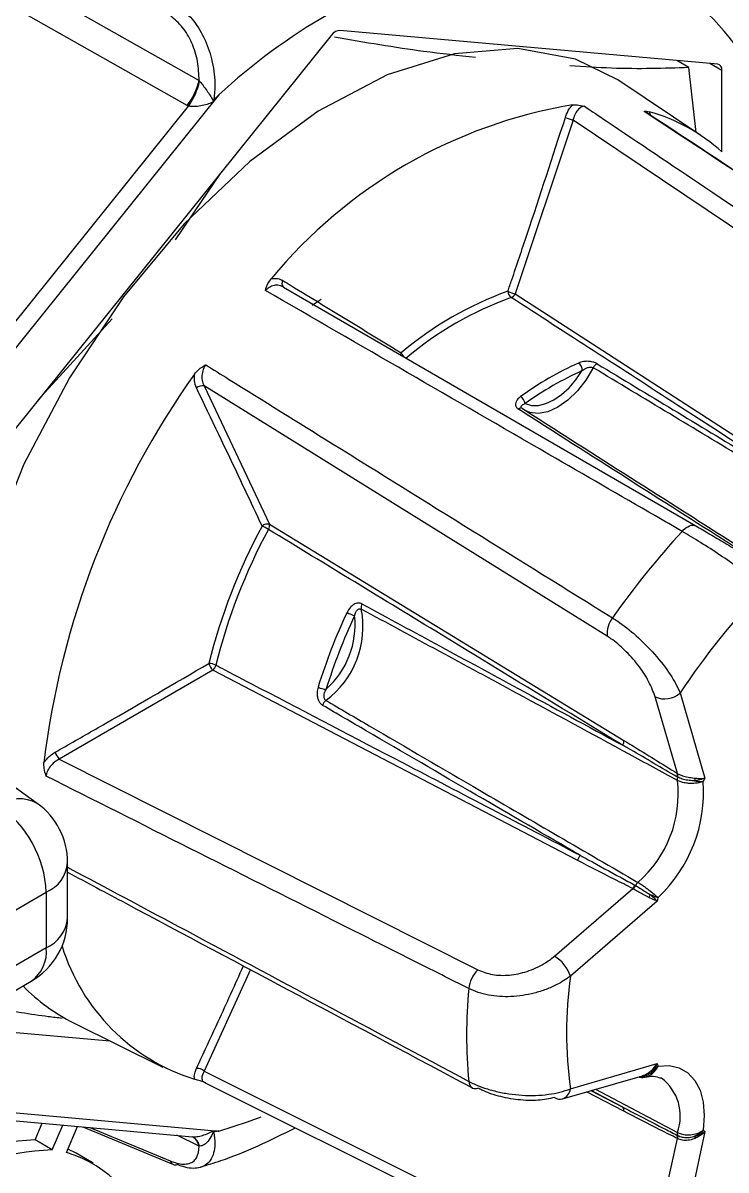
# Model space of a CAD drawing. Extents: x 6 to 134, y 3 to 97.
# Drawn here: x 103.651 to 104.232, y 5.605 to 6.552 of the extents above; entities that cross this region are included whole.
import ezdxf

# ---------------------------------------------------------------- set-up
doc = ezdxf.new("R2010")
doc.units = 0
doc.header["$MEASUREMENT"] = 0
doc.layers.add('OBJECT', color=7, linetype='CONTINUOUS')

msp = doc.modelspace()

# ---------------------------------------------------------------- linework, layer by layer
at = {"layer": 'OBJECT'}
for p, q in [((103.63908, 6.5939), (103.79675, 6.5047)), ((103.78688, 6.48415), (103.63009, 6.57284)), ((103.90588, 6.54196), (103.59359, 6.15348)), ((104.22524, 6.51812), (103.91295, 6.54604)), ((104.20136, 6.51542), (104.19144, 6.52114)), ((104.20757, 6.46187), (104.20136, 6.51542)), ((104.22877, 6.51309), (104.21879, 6.5187)), ((104.22877, 6.44576), (104.22877, 6.51309)), ((103.79675, 6.5047), (103.79704, 6.5043)), ((104.21122, 6.45943), (104.14258, 6.50516)), ((103.81299, 6.4929), (103.63661, 6.27349)), ((103.64107, 6.30065), (103.78807, 6.48352)), ((103.78807, 6.48352), (103.78688, 6.48415)), ((104.10569, 6.4721), (104.058, 6.32839)), ((104.42107, 6.2602), (104.10569, 6.4721)), ((103.81417, 6.42788), (103.77685, 6.37308)), ((103.86642, 6.33398), (104.20719, 6.13673)), ((103.89751, 6.32371), (103.89021, 6.31877)), ((104.058, 6.32839), (104.33899, 6.14651)), ((103.72493, 6.3079), (103.66383, 6.24086)), ((103.80081, 6.25236), (103.85489, 6.1381)), ((104.13393, 6.04559), (103.80081, 6.25236)), ((103.85489, 6.1381), (104.14757, 5.9596)), ((103.80811, 6.01754), (103.68118, 5.94402)), ((104.10916, 5.86061), (103.80811, 6.01754)), ((104.19188, 5.93229), (104.17351, 5.99566)), ((104.19432, 5.99879), (104.2147, 5.92846)), ((103.66295, 5.90743), (103.55924, 5.98165)), ((103.68118, 5.94402), (104.02699, 5.76997)), ((104.19212, 5.92921), (104.19158, 5.92952)), ((104.19188, 5.93229), (104.19228, 5.93205)), ((103.68803, 5.8126), (103.68803, 5.85864)), ((104.15685, 5.83999), (104.15739, 5.83969)), ((103.62837, 5.80985), (103.67045, 5.83415)), ((103.67045, 5.83415), (103.67045, 5.78811)), ((104.09034, 5.78128), (104.155, 5.83722)), ((104.15541, 5.837), (104.155, 5.83722)), ((104.17528, 5.82684), (104.10351, 5.76475)), ((103.67045, 5.78811), (103.62837, 5.76381)), ((103.83905, 5.77018), (103.80081, 5.68633)), ((103.61594, 5.73634), (103.65802, 5.76064)), ((103.69293, 5.72625), (103.76685, 5.68968)), ((103.59359, 5.72293), (103.72305, 5.71135)), ((103.80081, 5.68633), (104.13393, 5.52013)), ((104.10351, 5.67172), (104.17528, 5.69249)), ((103.80113, 5.67703), (104.13744, 5.50923)), ((104.09707, 5.66343), (104.16296, 5.6825)), ((104.17872, 5.68056), (104.17801, 5.68091)), ((104.14757, 5.65315), (104.11676, 5.66913)), ((104.12046, 5.6702), (104.14675, 5.65658)), ((104.14675, 5.65658), (104.12069, 5.67027)), ((104.12431, 5.67131), (104.19192, 5.63569)), ((103.63661, 5.65258), (103.81299, 5.63681)), ((103.64239, 5.64548), (103.79128, 5.63216)), ((103.66113, 5.62946), (103.66705, 5.64327)), ((103.67528, 5.6213), (103.68404, 5.64175)), ((103.68709, 5.61915), (103.69631, 5.64066)), ((103.70076, 5.64026), (103.77543, 5.6092)), ((103.70653, 5.63974), (103.77282, 5.61217)), ((103.67528, 5.6213), (103.66113, 5.62946)), ((103.79675, 5.62431), (103.77834, 5.63332)), ((103.79124, 5.63214), (103.79193, 5.63176)), ((104.17351, 5.54613), (104.19188, 5.63071)), ((104.19158, 5.63345), (104.19212, 5.63317)), ((104.19228, 5.63051), (104.19188, 5.63071)), ((104.2147, 5.63639), (104.19432, 5.54252)), ((103.69499, 5.61845), (103.68828, 5.62193)), ((103.79704, 5.62432), (103.79675, 5.62431)), ((103.70914, 5.61028), (103.69499, 5.61845))]:
    msp.add_line(p, q, dxfattribs=at)
at = {"layer": 'OBJECT', "flags": 128}
for points in [[(104.14258, 6.50516), (104.10781, 6.52233), (104.0602, 6.53114), (104.00774, 6.52675), (103.95213, 6.5093), (103.89514, 6.47936), (103.83861, 6.43788), (103.78436, 6.3862), (103.73412, 6.32599), (103.68952, 6.25917), (103.65199, 6.18789), (103.62273, 6.11445), (103.60268, 6.0412), (103.5925, 5.97051), (103.59182, 5.95984)], [(104.12239, 6.2674), (104.11638, 6.2573), (104.10927, 6.24823), (104.1014, 6.2406), (104.09314, 6.23479), (104.08488, 6.23106), (104.07701, 6.2296), (104.0699, 6.23047), (104.06545, 6.23251)], [(104.06619, 6.23788), (104.07132, 6.23632), (104.07709, 6.2363), (104.0833, 6.23782), (104.08973, 6.24084), (104.09616, 6.24524), (104.10236, 6.25088), (104.10813, 6.25756), (104.11326, 6.26505)], [(104.19588, 6.13226), (104.19736, 6.13377), (104.19889, 6.13505), (104.20044, 6.13608), (104.20197, 6.13682), (104.20344, 6.13726), (104.20482, 6.1374), (104.20608, 6.13722), (104.20719, 6.13673)], [(104.17597, 5.69046), (104.18516, 5.69088), (104.19346, 5.689), (104.20063, 5.6849), (104.20644, 5.67868), (104.21071, 5.67056), (104.21331, 5.66077), (104.21416, 5.64961), (104.21323, 5.63744)], [(103.81299, 5.63681), (103.83675, 5.64432), (103.84801, 5.6485)]]:
    msp.add_lwpolyline(points, dxfattribs=at)
at = {"layer": 'OBJECT'}
for centre, radius, start, end in [((104.15648, 6.12059), 0.50656, 107.30047, 132.69416), ((104.04981, 6.39082), 0.23789, 6.39419, 56.18089), ((103.7444, 6.51719), 0.05382, 322.11772, 346.57603), ((103.74258, 6.51549), 0.05559, 324.90223, 348.38753), ((103.83405, 6.50095), 0.02821, 206.09013, 207.20676), ((104.17326, 6.07937), 0.41093, 99.52025, 140.47437), ((104.11313, 6.50411), 0.03287, 245.26051, 256.90099), ((104.12822, 6.33474), 0.14979, 47.83465, 74.35336), ((103.86924, 6.33702), 0.00415, 143.66918, 227.22868), ((104.14716, 6.06376), 0.28334, 109.65713, 130.3375), ((104.14874, 6.06186), 0.27986, 109.65713, 130.3375), ((104.05842, 6.33077), 0.00657, 181.57317, 234.47501), ((104.0673, 6.36412), 0.03692, 245.26452, 255.40871), ((104.05213, 6.33166), 0.00671, 291.56459, 330.87058), ((103.96973, 6.27687), 0.00662, 154.3525, 170.58569), ((103.97327, 6.28383), 0.01035, 203.28271, 228.92576), ((104.22431, 6.01844), 0.2774, 114.27811, 125.71652), ((104.22539, 6.01647), 0.2727, 114.27811, 125.71652), ((104.10622, 6.26552), 0.00706, 356.19256, 55.13068), ((104.12888, 6.26422), 0.00722, 116.57403, 153.89974), ((104.36023, 5.85743), 0.69682, 144.49592, 173.09272), ((103.79931, 6.24531), 0.00721, 77.96001, 131.23786), ((104.05769, 6.23643), 0.00862, 9.69427, 57.12056), ((104.06257, 6.23122), 0.00274, 61.35823, 135.28529), ((104.27503, 5.90598), 0.4847, 151.57835, 166.01029), ((104.27505, 5.90601), 0.47876, 151.57835, 166.01029), ((103.85325, 6.13126), 0.00703, 76.51893, 129.70175), ((103.80445, 6.04726), 0.09979, 60.22926, 63.63986), ((103.84879, 6.13719), 0.00617, 327.6035, 8.54318), ((104.69399, 5.67298), 0.67753, 137.32271, 145.08814), ((104.67873, 5.68083), 0.57945, 135.69133, 146.71953), ((104.34924, 5.86285), 0.47551, 154.80349, 162.78515), ((103.85638, 6.05347), 0.07576, 306.53607, 11.05257), ((103.9355, 6.09419), 0.03329, 240.2437, 252.02563), ((103.93649, 6.0694), 0.00592, 150.9265, 193.79231), ((103.85418, 6.05519), 0.07142, 311.69796, 5.89068), ((104.3482, 5.86352), 0.46744, 154.80349, 162.78515), ((104.15421, 6.04785), 0.0204, 140.81604, 186.36574), ((103.80481, 6.01095), 0.0122, 62.24936, 90.46299), ((103.81923, 6.02811), 0.01534, 198.8576, 223.56246), ((103.80225, 6.02364), 0.00846, 313.91061, 347.13141), ((103.90168, 6.01555), 0.01369, 240.98383, 270.05668), ((103.90706, 5.98602), 0.00862, 130.33098, 163.34183), ((104.18158, 6.01269), 0.01885, 244.65949, 312.50166), ((104.14157, 5.95868), 0.00608, 328.6091, 8.70498), ((103.69303, 5.95475), 0.01598, 197.87811, 222.16206), ((104.09646, 5.91508), 0.09614, 310.76764, 6.821), ((104.0936, 5.91687), 0.11996, 313.36553, 4.22311), ((104.18684, 5.93143), 0.00511, 338.05331, 9.70612), ((104.19727, 5.92747), 0.00544, 161.27214, 190.27792), ((104.18709, 5.93092), 0.00531, 341.20496, 12.23868), ((104.21711, 5.92542), 0.01099, 164.32456, 176.18725), ((104.62055, 5.70995), 0.46093, 151.70223, 152.09016), ((103.64791, 5.88047), 0.03087, 60.8492, 124.06056), ((103.5776, 5.82968), 0.09296, 2.75234, 55.22641), ((103.62803, 5.85864), 0.06, 0, 54.40955), ((103.65917, 5.86079), 0.02894, 292.95059, 355.72927), ((104.10328, 5.86671), 0.00847, 313.96513, 346.14149), ((104.1491, 5.84317), 0.00838, 314.75173, 337.65583), ((104.14959, 5.84337), 0.00862, 312.43073, 334.71887), ((104.16524, 5.836), 0.00868, 133.75363, 154.84802), ((104.17852, 5.82507), 0.01129, 142.07981, 154.93284), ((104.5371, 5.7395), 0.37222, 165.98099, 166.42835), ((103.62803, 5.8126), 0.06, 299.99731, 0), ((103.65841, 5.8153), 0.02974, 293.88355, 354.7963), ((103.64085, 5.78496), 0.02977, 305.2317, 6.08048), ((103.84277, 5.83882), 0.16678, 197.17742, 252.62783), ((104.0747, 5.7553), 0.03031, 18.15745, 58.95779), ((104.0446, 5.75203), 0.02514, 134.46512, 174.27147), ((104.43872, 5.71823), 0.33843, 172.09981, 187.90019), ((103.76112, 5.8634), 0.15317, 224.1517, 243.56208), ((104.4131, 5.71621), 0.39537, 174.43694, 185.56306), ((103.79508, 5.68036), 0.00827, 46.11697, 93.59712), ((104.31576, 5.7395), 0.14814, 198.50243, 199.32924), ((104.02589, 5.67773), 0.0063, 178.64713, 238.23597), ((104.16768, 5.68218), 0.00305, 50.58132, 78.35287), ((104.15495, 5.64919), 0.03936, 339.93063, 52.85467), ((104.02489, 5.67737), 0.00551, 245.13418, 292.46674), ((104.09366, 5.67272), 0.0099, 290.14284, 354.17128), ((104.09489, 5.67163), 0.00848, 237.50938, 284.88152), ((104.1442, 5.65416), 0.00351, 343.40953, 43.50978), ((103.67177, 5.40061), 0.2291, 92.66082, 147.29955), ((103.78441, 5.62145), 0.01267, 13.06967, 57.87965), ((103.78763, 5.6242), 0.00873, 44.84736, 64.40205), ((103.78431, 5.62142), 0.01306, 12.83922, 43.2081), ((103.84163, 5.62615), 0.03443, 161.61385, 162.96273), ((104.18754, 5.63162), 0.00444, 348.07572, 24.28967), ((104.19608, 5.63475), 0.00427, 167.36693, 201.75742), ((104.18804, 5.63159), 0.00438, 345.73147, 21.24843), ((104.22338, 5.63531), 0.01745, 189.07646, 195.10293), ((104.26639, 5.70993), 0.08989, 233.74643, 234.89998), ((103.68662, 5.38972), 0.23186, 92.80505, 148.59949), ((103.66007, 5.52617), 0.09683, 10.37871, 73.79273), ((103.77742, 5.61357), 0.00481, 197.00509, 245.57702), ((103.7771, 5.61343), 0.00455, 248.54523, 289.19716)]:
    msp.add_arc(centre, radius, start, end, dxfattribs=at)
for centre, ratio, start_param, end_param in [((103.90942, 6.53693), 0.577382, 0.261689, 1.308843), ((104.2217, 6.50901), 0.577356, 5.497753, 6.544907)]:
    msp.add_ellipse(centre, major_axis=(0.005, 0.00866), ratio=ratio, start_param=start_param, end_param=end_param, dxfattribs=at)
for points, knots in [([(103.57787, 6.50188), (103.59472, 6.5433), (103.6285, 6.62637), (103.66774, 6.70758), (103.68741, 6.7483)], [0, 0, 0, 0, 0.498582, 1, 1, 1, 1]), ([(103.56391, 6.40183), (103.56962, 6.41854), (103.59062, 6.47995), (103.63428, 6.58466), (103.67797, 6.68334), (103.70568, 6.73623), (103.71131, 6.74697)], [0, 0, 0, 0, 0.142961, 0.525645, 0.903696, 1, 1, 1, 1]), ([(104.30076, 6.46178), (104.29918, 6.46971), (104.29318, 6.49993), (104.27565, 6.5478), (104.24409, 6.60016), (104.21478, 6.63388), (104.19499, 6.64704), (104.19115, 6.64959)], [0, 0, 0, 0, 0.100725, 0.383813, 0.663284, 0.934608, 1, 1, 1, 1]), ([(103.79675, 6.5047), (103.79652, 6.50994), (103.79608, 6.5204), (103.7912, 6.53572), (103.78348, 6.54937), (103.77638, 6.55535), (103.77282, 6.55834)], [0, 0, 0, 0, 0.255736, 0.511069, 0.755325, 1, 1, 1, 1]), ([(103.77859, 6.5669), (103.78288, 6.56334), (103.79143, 6.55627), (103.80124, 6.54034), (103.80788, 6.522), (103.81015, 6.50431), (103.80945, 6.49325), (103.80875, 6.48877), (103.80872, 6.48855)], [0, 0, 0, 0, 0.20087, 0.40002, 0.605987, 0.832568, 0.991709, 1, 1, 1, 1]), ([(104.02499, 6.52376), (104.01096, 6.52527), (103.97483, 6.52916), (103.93371, 6.53617), (103.90854, 6.54045)], [0, 0, 0, 0, 0.388211, 1, 1, 1, 1]), ([(104.20136, 6.51542), (104.18103, 6.51471), (104.15114, 6.51368), (104.11478, 6.51613), (104.10314, 6.51692)], [0, 0, 0, 0, 0.679867, 1, 1, 1, 1]), ([(103.79704, 6.5043), (103.79774, 6.50342), (103.79949, 6.50124), (103.80236, 6.49748), (103.80526, 6.4933), (103.80719, 6.49031), (103.80799, 6.48856), (103.80838, 6.48828), (103.80845, 6.48827), (103.80851, 6.48828), (103.80856, 6.48832), (103.80862, 6.48838), (103.80867, 6.48846), (103.8087, 6.48852), (103.80872, 6.48855)], [0, 0, 0, 0, 0.153502, 0.380166, 0.626293, 0.875654, 0.967797, 0.976809, 0.980954, 0.984134, 0.9874, 0.990544, 0.996552, 1, 1, 1, 1]), ([(103.80872, 6.48855), (103.80983, 6.48968), (103.81125, 6.49114), (103.81268, 6.49258), (103.81299, 6.4929)], [0, 0, 0, 0, 0.779301, 1, 1, 1, 1]), ([(103.81299, 6.4929), (103.81274, 6.4926), (103.8114, 6.49099), (103.81006, 6.48937), (103.80896, 6.48806)], [0, 0, 0, 0, 0.186026, 1, 1, 1, 1]), ([(103.80896, 6.48806), (103.80886, 6.48793), (103.80867, 6.48771), (103.80827, 6.48731), (103.80732, 6.48657), (103.8049, 6.48545), (103.80088, 6.48419), (103.79579, 6.48332), (103.79132, 6.48304), (103.78897, 6.48339), (103.78807, 6.48352)], [0, 0, 0, 0, 0.020895, 0.038908, 0.075404, 0.191564, 0.449116, 0.682572, 0.877716, 1, 1, 1, 1]), ([(104.09938, 6.47426), (104.0995, 6.47461), (104.10033, 6.4771), (104.10216, 6.48095), (104.10437, 6.48355), (104.1053, 6.48464)], [0, 0, 0, 0, 0.086635, 0.616356, 1, 1, 1, 1]), ([(104.1053, 6.48464), (104.10651, 6.48464), (104.10937, 6.48465), (104.11303, 6.48392), (104.11515, 6.48345), (104.11519, 6.48344)], [0, 0, 0, 0, 0.417944, 0.987082, 1, 1, 1, 1]), ([(104.11519, 6.48344), (104.11452, 6.48334), (104.11281, 6.48307), (104.11014, 6.48116), (104.10758, 6.47766), (104.10625, 6.47432), (104.10575, 6.47237), (104.10569, 6.4721)], [0, 0, 0, 0, 0.164481, 0.417753, 0.679386, 0.95477, 1, 1, 1, 1]), ([(104.11519, 6.48344), (104.12115, 6.47943), (104.15425, 6.45719), (104.26037, 6.38587), (104.36049, 6.31853), (104.43349, 6.26943)], [0, 0, 0, 0, 0.056184, 0.311886, 1, 1, 1, 1]), ([(104.05185, 6.33059), (104.05292, 6.33372), (104.05826, 6.3494), (104.07434, 6.39723), (104.0889, 6.44204), (104.09938, 6.47426)], [0, 0, 0, 0, 0.065603, 0.328016, 1, 1, 1, 1]), ([(104.16456, 6.47902), (104.16457, 6.47903), (104.16496, 6.47928), (104.16579, 6.47961), (104.16778, 6.47916), (104.16862, 6.47898)], [0, 0, 0, 0, 0.012918, 0.582056, 1, 1, 1, 1]), ([(104.49098, 6.26429), (104.48402, 6.26886), (104.44925, 6.29175), (104.34044, 6.36335), (104.23859, 6.43034), (104.16456, 6.47902)], [0, 0, 0, 0, 0.063926, 0.319628, 1, 1, 1, 1]), ([(104.16624, 6.47807), (104.1659, 6.47836), (104.16538, 6.47883), (104.16477, 6.47897), (104.16456, 6.47902)], [0, 0, 0, 0, 0.644508, 1, 1, 1, 1]), ([(104.49238, 6.26366), (104.46117, 6.28421), (104.3525, 6.35576), (104.24381, 6.42724), (104.16633, 6.47819)], [0, 0, 0, 0, 0.287192, 1, 1, 1, 1]), ([(104.16862, 6.47898), (104.16887, 6.47849), (104.1693, 6.47762), (104.16951, 6.47652), (104.1696, 6.47604)], [0, 0, 0, 0, 0.5677674, 1, 1, 1, 1]), ([(103.85153, 6.33123), (103.85154, 6.33128), (103.85202, 6.33324), (103.85303, 6.33667), (103.85533, 6.33964), (103.8563, 6.34089)], [0, 0, 0, 0, 0.012918, 0.582056, 1, 1, 1, 1]), ([(103.8563, 6.34089), (103.85761, 6.34109), (103.86072, 6.34157), (103.86392, 6.34062), (103.86565, 6.33961), (103.8659, 6.33947)], [0, 0, 0, 0, 0.383644, 0.913365, 1, 1, 1, 1]), ([(103.86642, 6.33398), (103.86622, 6.33409), (103.86478, 6.33493), (103.86185, 6.3358), (103.85763, 6.33539), (103.85407, 6.3337), (103.85225, 6.33193), (103.85153, 6.33123)], [0, 0, 0, 0, 0.04523, 0.320614, 0.582247, 0.835519, 1, 1, 1, 1]), ([(104.19588, 6.13226), (104.18854, 6.1365), (104.15185, 6.1577), (104.03705, 6.22403), (103.92962, 6.28611), (103.85153, 6.33123)], [0, 0, 0, 0, 0.063926, 0.319628, 1, 1, 1, 1]), ([(103.8659, 6.33947), (103.86805, 6.33816), (103.87883, 6.33159), (103.91166, 6.31158), (103.94196, 6.29306), (103.96376, 6.27974)], [0, 0, 0, 0, 0.065603, 0.328016, 1, 1, 1, 1]), ([(104.3357, 6.14357), (104.33341, 6.14505), (104.32198, 6.15246), (104.27395, 6.18356), (104.18255, 6.24271), (104.10027, 6.2959), (104.0546, 6.32542)], [0, 0, 0, 0, 0.024416, 0.122079, 0.512732, 1, 1, 1, 1]), ([(103.79297, 6.26212), (103.79406, 6.26342), (103.79662, 6.26649), (103.8001, 6.26865), (103.80212, 6.26979), (103.80216, 6.26982)], [0, 0, 0, 0, 0.417944, 0.987082, 1, 1, 1, 1]), ([(103.80216, 6.26982), (103.80163, 6.26898), (103.80017, 6.26667), (103.79891, 6.26221), (103.7989, 6.2569), (103.80017, 6.25388), (103.80081, 6.25236)], [0, 0, 0, 0, 0.156476, 0.428039, 0.712633, 1, 1, 1, 1]), ([(103.80216, 6.26982), (103.80846, 6.2659), (103.84342, 6.24418), (103.95549, 6.1745), (104.06127, 6.10871), (104.13839, 6.06074)], [0, 0, 0, 0, 0.056184, 0.311886, 1, 1, 1, 1]), ([(104.12565, 6.27068), (104.12541, 6.27082), (104.12435, 6.27143), (104.12181, 6.27233), (104.11806, 6.27284), (104.11387, 6.2726), (104.11157, 6.27178), (104.11026, 6.27131)], [0, 0, 0, 0, 0.056803, 0.249162, 0.475339, 0.701406, 1, 1, 1, 1]), ([(104.11326, 6.26505), (104.11415, 6.26572), (104.11563, 6.26684), (104.11794, 6.26774), (104.11949, 6.26799), (104.12062, 6.26799), (104.12141, 6.26785), (104.12203, 6.26761), (104.12227, 6.26747), (104.12239, 6.2674)], [0, 0, 0, 0, 0.34673, 0.581129, 0.720204, 0.790705, 0.905611, 0.953256, 1, 1, 1, 1]), ([(104.37734, 6.11358), (104.36435, 6.12143), (104.32132, 6.14747), (104.23639, 6.19878), (104.16434, 6.24215), (104.12239, 6.2674)], [0, 0, 0, 0, 0.153014, 0.506934, 1, 1, 1, 1]), ([(104.12565, 6.27068), (104.16756, 6.24536), (104.23764, 6.20302), (104.30759, 6.16061), (104.3357, 6.14357)], [0, 0, 0, 0, 0.5981841, 1, 1, 1, 1]), ([(103.79456, 6.25073), (103.79384, 6.25266), (103.79254, 6.25614), (103.79284, 6.26027), (103.79297, 6.26212)], [0, 0, 0, 0, 0.552199, 1, 1, 1, 1]), ([(103.84876, 6.13667), (103.8476, 6.13916), (103.84179, 6.15158), (103.8239, 6.18952), (103.80684, 6.22513), (103.79456, 6.25073)], [0, 0, 0, 0, 0.065603, 0.328016, 1, 1, 1, 1]), ([(104.06237, 6.24367), (104.06135, 6.24282), (104.05956, 6.24134), (104.05826, 6.23883), (104.05806, 6.23664), (104.05878, 6.23464), (104.06001, 6.23364), (104.06063, 6.23315)], [0, 0, 0, 0, 0.273331, 0.47686, 0.65651, 0.828448, 1, 1, 1, 1]), ([(104.06389, 6.23363), (104.06362, 6.23383), (104.0633, 6.23407), (104.06292, 6.23461), (104.06275, 6.23527), (104.06313, 6.23618), (104.06422, 6.23714), (104.06545, 6.2376), (104.06619, 6.23788)], [0, 0, 0, 0, 0.118661, 0.142604, 0.293282, 0.465512, 0.680632, 1, 1, 1, 1]), ([(104.26521, 6.10288), (104.23779, 6.12032), (104.18106, 6.15638), (104.11288, 6.19981), (104.07213, 6.22581), (104.06063, 6.23315)], [0, 0, 0, 0, 0.4018156, 0.8311874, 1, 1, 1, 1]), ([(104.06389, 6.23363), (104.07538, 6.2263), (104.1161, 6.20035), (104.19875, 6.14773), (104.27001, 6.10249), (104.31198, 6.07584)], [0, 0, 0, 0, 0.139147, 0.493066, 1, 1, 1, 1]), ([(104.14675, 5.95552), (104.14437, 5.95697), (104.13246, 5.96423), (104.08242, 5.99473), (103.98721, 6.05275), (103.90154, 6.10492), (103.854, 6.13388)], [0, 0, 0, 0, 0.024416, 0.122079, 0.512732, 1, 1, 1, 1]), ([(104.26409, 6.08559), (104.26172, 6.08757), (104.256, 6.09234), (104.24329, 6.10171), (104.22739, 6.11261), (104.21076, 6.12336), (104.20085, 6.12928), (104.19588, 6.13226)], [0, 0, 0, 0, 0.156463, 0.377207, 0.586936, 0.792743, 1, 1, 1, 1]), ([(104.20719, 6.13673), (104.21096, 6.13454), (104.2185, 6.13015), (104.23142, 6.12253), (104.24398, 6.11504), (104.25426, 6.10884), (104.25909, 6.10586), (104.26111, 6.10462)], [0, 0, 0, 0, 0.204174, 0.408136, 0.617898, 0.840881, 1, 1, 1, 1]), ([(103.93131, 6.07228), (103.93107, 6.0724), (103.92999, 6.07292), (103.92764, 6.07317), (103.92448, 6.07205), (103.92128, 6.06941), (103.91982, 6.06678), (103.91898, 6.06529)], [0, 0, 0, 0, 0.056803, 0.249162, 0.475339, 0.701406, 1, 1, 1, 1]), ([(103.92523, 6.06252), (103.92554, 6.0636), (103.92605, 6.0654), (103.9273, 6.0672), (103.92831, 6.06796), (103.92915, 6.06828), (103.92979, 6.06831), (103.93037, 6.06817), (103.93061, 6.06805), (103.93074, 6.06799)], [0, 0, 0, 0, 0.34673, 0.581129, 0.720204, 0.790705, 0.905611, 0.953256, 1, 1, 1, 1]), ([(104.19192, 5.9265), (104.1786, 5.93373), (104.13449, 5.95771), (104.04745, 6.00494), (103.97368, 6.04479), (103.93074, 6.06799)], [0, 0, 0, 0, 0.153014, 0.506934, 1, 1, 1, 1]), ([(103.93131, 6.07228), (103.97429, 6.04904), (104.04613, 6.01019), (104.11791, 5.97119), (104.14675, 5.95552)], [0, 0, 0, 0, 0.5981841, 1, 1, 1, 1]), ([(104.13839, 6.06074), (104.13979, 6.05986), (104.14609, 6.05586), (104.15833, 6.04617), (104.17372, 6.03059), (104.18696, 6.01356), (104.19187, 6.0037), (104.19432, 5.99879)], [0, 0, 0, 0, 0.06206, 0.280895, 0.514816, 0.758819, 1, 1, 1, 1]), ([(104.17351, 5.99566), (104.17199, 5.99978), (104.16895, 6.00805), (104.15978, 6.02188), (104.14872, 6.0343), (104.13968, 6.04188), (104.13497, 6.04492), (104.13393, 6.04559)], [0, 0, 0, 0, 0.244965, 0.490375, 0.723034, 0.938923, 1, 1, 1, 1]), ([(103.67782, 5.94984), (103.68061, 5.95143), (103.69455, 5.95938), (103.73703, 5.98364), (103.7764, 6.00663), (103.80471, 6.02315)], [0, 0, 0, 0, 0.065603, 0.328016, 1, 1, 1, 1]), ([(103.81049, 6.02175), (103.81294, 6.02047), (103.82519, 6.01408), (103.87662, 5.98722), (103.97449, 5.93612), (104.0626, 5.89018), (104.11151, 5.86468)], [0, 0, 0, 0, 0.024416, 0.122079, 0.512732, 1, 1, 1, 1]), ([(103.89504, 6.00358), (103.89469, 6.00209), (103.89407, 5.99949), (103.89432, 5.99565), (103.89523, 5.99259), (103.89673, 5.99003), (103.89811, 5.989), (103.8988, 5.98849)], [0, 0, 0, 0, 0.273331, 0.47686, 0.65651, 0.828448, 1, 1, 1, 1]), ([(103.90148, 5.99259), (103.90119, 5.9928), (103.90085, 5.99305), (103.90033, 5.99381), (103.89993, 5.99489), (103.89987, 5.99674), (103.90037, 5.99917), (103.9012, 6.00086), (103.90169, 6.00186)], [0, 0, 0, 0, 0.118661, 0.142604, 0.293282, 0.465512, 0.680632, 1, 1, 1, 1]), ([(103.90148, 5.99259), (103.91343, 5.9856), (103.95576, 5.96082), (104.04165, 5.91066), (104.11566, 5.86761), (104.15924, 5.84227)], [0, 0, 0, 0, 0.139147, 0.493066, 1, 1, 1, 1]), ([(104.11151, 5.86468), (104.08301, 5.88123), (104.02405, 5.91547), (103.95316, 5.95677), (103.91077, 5.98151), (103.8988, 5.98849)], [0, 0, 0, 0, 0.401816, 0.831187, 1, 1, 1, 1]), ([(104.19158, 5.92952), (104.17888, 5.93691), (104.16393, 5.94561), (104.149, 5.95422), (104.14675, 5.95552)], [0, 0, 0, 0, 0.849802, 1, 1, 1, 1]), ([(104.14757, 5.9596), (104.14979, 5.95825), (104.16453, 5.94925), (104.17932, 5.94008), (104.19188, 5.93229)], [0, 0, 0, 0, 0.1501774, 1, 1, 1, 1]), ([(103.66847, 5.94123), (103.66947, 5.94254), (103.67186, 5.94566), (103.6753, 5.94837), (103.67751, 5.94966), (103.67782, 5.94984)], [0, 0, 0, 0, 0.3836445, 0.9133648, 1, 1, 1, 1]), ([(103.68118, 5.94402), (103.68093, 5.9439), (103.67914, 5.943), (103.67604, 5.94083), (103.67271, 5.93701), (103.67082, 5.93324), (103.67047, 5.93094), (103.67034, 5.93004)], [0, 0, 0, 0, 0.04523, 0.320614, 0.582247, 0.835519, 1, 1, 1, 1]), ([(103.67034, 5.93004), (103.67032, 5.93009), (103.66959, 5.93228), (103.66845, 5.93614), (103.66847, 5.93972), (103.66847, 5.94123)], [0, 0, 0, 0, 0.012918, 0.582056, 1, 1, 1, 1]), ([(104.01959, 5.75454), (104.01214, 5.75827), (103.97493, 5.77696), (103.8585, 5.83545), (103.74953, 5.89023), (103.67034, 5.93004)], [0, 0, 0, 0, 0.063926, 0.319628, 1, 1, 1, 1]), ([(104.21323, 5.92571), (104.21319, 5.92569), (104.21315, 5.92567), (104.21307, 5.92564), (104.21295, 5.92559), (104.21267, 5.92548), (104.21205, 5.92525), (104.21065, 5.92481), (104.20761, 5.92413), (104.20353, 5.92384), (104.19895, 5.9242), (104.19514, 5.925), (104.19292, 5.92603), (104.19192, 5.9265)], [0, 0, 0, 0, 0.007067, 0.008531, 0.013729, 0.028139, 0.057805, 0.119651, 0.255243, 0.503841, 0.641027, 0.838394, 1, 1, 1, 1]), ([(104.20615, 5.92615), (104.20585, 5.92616), (104.204, 5.92619), (104.2005, 5.9265), (104.19582, 5.92751), (104.19335, 5.92865), (104.19212, 5.92921)], [0, 0, 0, 0, 0.061214, 0.387729, 0.695884, 1, 1, 1, 1]), ([(104.19228, 5.93205), (104.19354, 5.93146), (104.19607, 5.93028), (104.20087, 5.9291), (104.2044, 5.9286), (104.20624, 5.92842), (104.20653, 5.92839)], [0, 0, 0, 0, 0.3024, 0.609801, 0.937989, 1, 1, 1, 1]), ([(104.2147, 5.92846), (104.21466, 5.92844), (104.213, 5.92767), (104.21022, 5.92674), (104.20712, 5.92629), (104.20615, 5.92615)], [0, 0, 0, 0, 0.018348, 0.69417, 1, 1, 1, 1]), ([(104.20615, 5.92615), (104.20699, 5.92603), (104.20879, 5.92577), (104.2108, 5.92565), (104.21212, 5.92565), (104.2127, 5.92567), (104.21297, 5.92569), (104.21308, 5.9257), (104.21315, 5.9257), (104.2132, 5.92571), (104.21323, 5.92571)], [0, 0, 0, 0, 0.315172, 0.674072, 0.841266, 0.92242, 0.962073, 0.977142, 0.981068, 1, 1, 1, 1]), ([(104.20653, 5.92839), (104.20746, 5.92832), (104.21046, 5.92808), (104.2131, 5.92823), (104.21466, 5.92846), (104.2147, 5.92846)], [0, 0, 0, 0, 0.306093, 0.981681, 1, 1, 1, 1]), ([(104.155, 5.83722), (104.15003, 5.83971), (104.13464, 5.8474), (104.11945, 5.85528), (104.10916, 5.86061)], [0, 0, 0, 0, 0.323173, 1, 1, 1, 1]), ([(104.11151, 5.86468), (104.11376, 5.86344), (104.12501, 5.85726), (104.14011, 5.84901), (104.15301, 5.84206), (104.15685, 5.83999)], [0, 0, 0, 0, 0.149392, 0.746961, 1, 1, 1, 1]), ([(103.68803, 5.85477), (103.68867, 5.85443), (103.71907, 5.8382), (103.82958, 5.77924), (103.93947, 5.72062), (104.01959, 5.67788)], [0, 0, 0, 0, 0.005814, 0.275163, 1, 1, 1, 1]), ([(103.68803, 5.85064), (103.70405, 5.84209), (103.81551, 5.78267), (103.92708, 5.72329), (104.02261, 5.67244)], [0, 0, 0, 0, 0.14378, 1, 1, 1, 1]), ([(104.15739, 5.83969), (104.15856, 5.83898), (104.16092, 5.83757), (104.16498, 5.83497), (104.16788, 5.83309), (104.16938, 5.83215), (104.16962, 5.832)], [0, 0, 0, 0, 0.3038357, 0.6119805, 0.9384727, 1, 1, 1, 1]), ([(104.15924, 5.84227), (104.16019, 5.84168), (104.16231, 5.84038), (104.16555, 5.83811), (104.1692, 5.83536), (104.17223, 5.83293), (104.17431, 5.83115), (104.17523, 5.83034), (104.17562, 5.82998), (104.1758, 5.82983), (104.17587, 5.82976), (104.17592, 5.82971), (104.17595, 5.82969), (104.17597, 5.82967)], [0, 0, 0, 0, 0.161606, 0.358973, 0.496159, 0.744757, 0.880349, 0.942195, 0.971861, 0.986271, 0.991469, 0.992933, 1, 1, 1, 1]), ([(104.1683, 5.82985), (104.16804, 5.82997), (104.16642, 5.83074), (104.16335, 5.83241), (104.15906, 5.83488), (104.15662, 5.8363), (104.15541, 5.837)], [0, 0, 0, 0, 0.062329, 0.390489, 0.697879, 1, 1, 1, 1]), ([(104.17528, 5.82684), (104.17524, 5.82686), (104.17459, 5.8271), (104.17316, 5.82767), (104.1712, 5.82852), (104.16954, 5.82927), (104.16871, 5.82966), (104.1683, 5.82985)], [0, 0, 0, 0, 0.018279, 0.352351, 0.694363, 0.846736, 1, 1, 1, 1]), ([(104.17597, 5.82967), (104.17594, 5.82967), (104.1759, 5.82969), (104.17584, 5.8297), (104.17574, 5.82973), (104.1755, 5.8298), (104.17499, 5.82996), (104.17382, 5.83034), (104.17202, 5.831), (104.17038, 5.83168), (104.16962, 5.832)], [0, 0, 0, 0, 0.018932, 0.022858, 0.037927, 0.07758, 0.158734, 0.325928, 0.684828, 1, 1, 1, 1]), ([(104.16962, 5.832), (104.17031, 5.83142), (104.17252, 5.82955), (104.17428, 5.82788), (104.17525, 5.82687), (104.17528, 5.82684)], [0, 0, 0, 0, 0.30583, 0.981652, 1, 1, 1, 1]), ([(104.02699, 5.76997), (104.03091, 5.76846), (104.03875, 5.76543), (104.05327, 5.76521), (104.06813, 5.76828), (104.08099, 5.77401), (104.08759, 5.77914), (104.09034, 5.78128)], [0, 0, 0, 0, 0.204174, 0.408136, 0.617898, 0.840881, 1, 1, 1, 1]), ([(103.79456, 5.68862), (103.79576, 5.6912), (103.80177, 5.70407), (103.81484, 5.73213), (103.82645, 5.75788), (103.83336, 5.77322)], [0, 0, 0, 0, 0.091824, 0.459122, 1, 1, 1, 1]), ([(104.10351, 5.76475), (104.10177, 5.76351), (104.09827, 5.76102), (104.09158, 5.75728), (104.08341, 5.75366), (104.0739, 5.75065), (104.06409, 5.74866), (104.05445, 5.74772), (104.04488, 5.74782), (104.03579, 5.74898), (104.02713, 5.75113), (104.02213, 5.75339), (104.01959, 5.75454)], [0, 0, 0, 0, 0.077637, 0.156233, 0.26521, 0.377025, 0.480589, 0.586783, 0.688371, 0.792643, 0.894876, 1, 1, 1, 1]), ([(103.62606, 5.73884), (103.64191, 5.73609), (103.66204, 5.73259), (103.67974, 5.73061), (103.68351, 5.73019)], [0, 0, 0, 0, 0.786981, 1, 1, 1, 1]), ([(103.79297, 5.67965), (103.7929, 5.68007), (103.7926, 5.68179), (103.79298, 5.68484), (103.79413, 5.68759), (103.79456, 5.68862)], [0, 0, 0, 0, 0.165835, 0.685376, 1, 1, 1, 1]), ([(103.80081, 5.68633), (103.80042, 5.68558), (103.79938, 5.68362), (103.79879, 5.68076), (103.79928, 5.67825), (103.8006, 5.67746), (103.80118, 5.67711)], [0, 0, 0, 0, 0.1837472, 0.4851236, 0.7731264, 1, 1, 1, 1]), ([(104.17597, 5.69046), (104.17595, 5.69041), (104.17592, 5.69035), (104.17587, 5.69026), (104.1758, 5.69011), (104.17562, 5.68977), (104.17523, 5.68904), (104.17431, 5.68755), (104.17223, 5.68488), (104.16926, 5.68249), (104.16687, 5.68173), (104.16605, 5.68147)], [0, 0, 0, 0, 0.0111578, 0.0134698, 0.0216772, 0.0444285, 0.0912683, 0.1889176, 0.4030057, 0.7955191, 1, 1, 1, 1]), ([(104.1683, 5.68516), (104.16911, 5.68579), (104.17173, 5.68778), (104.17395, 5.69047), (104.17524, 5.69243), (104.17528, 5.69249)], [0, 0, 0, 0, 0.306093, 0.981681, 1, 1, 1, 1]), ([(104.17528, 5.69249), (104.17525, 5.69243), (104.17428, 5.69031), (104.17252, 5.6874), (104.17031, 5.68521), (104.16962, 5.68453)], [0, 0, 0, 0, 0.018348, 0.69417, 1, 1, 1, 1]), ([(104.16962, 5.68453), (104.17038, 5.68503), (104.17202, 5.68609), (104.17382, 5.6878), (104.17499, 5.68915), (104.1755, 5.68982), (104.17574, 5.69013), (104.17584, 5.69027), (104.1759, 5.69036), (104.17594, 5.69042), (104.17597, 5.69046)], [0, 0, 0, 0, 0.315172, 0.674072, 0.841266, 0.92242, 0.962073, 0.977142, 0.981068, 1, 1, 1, 1]), ([(103.80216, 5.67664), (103.80212, 5.67666), (103.8001, 5.67736), (103.79662, 5.67855), (103.79406, 5.67933), (103.79297, 5.67965)], [0, 0, 0, 0, 0.012918, 0.582056, 1, 1, 1, 1]), ([(104.01959, 5.67788), (104.02106, 5.67714), (104.02508, 5.67512), (104.0326, 5.67221), (104.04226, 5.66944), (104.05279, 5.66741), (104.06377, 5.66626), (104.07486, 5.6661), (104.08538, 5.66698), (104.09521, 5.66878), (104.10071, 5.67073), (104.10351, 5.67172)], [0, 0, 0, 0, 0.061832, 0.169575, 0.2807, 0.395769, 0.514719, 0.634755, 0.758816, 0.877611, 1, 1, 1, 1]), ([(104.16001, 5.68164), (104.16095, 5.68137), (104.16294, 5.68078), (104.16499, 5.68131), (104.16606, 5.68159)], [0, 0, 0, 0, 0.473356, 1, 1, 1, 1]), ([(104.16962, 5.68453), (104.16938, 5.68436), (104.16788, 5.68328), (104.165, 5.68196), (104.16199, 5.68128), (104.1606, 5.6817), (104.16041, 5.68176)], [0, 0, 0, 0, 0.08229, 0.521226, 0.935478, 1, 1, 1, 1]), ([(104.16295, 5.68254), (104.16304, 5.68255), (104.1646, 5.68275), (104.16643, 5.6839), (104.16804, 5.68499), (104.1683, 5.68516)], [0, 0, 0, 0, 0.051659, 0.849288, 1, 1, 1, 1]), ([(104.16503, 5.6812), (104.16749, 5.68166), (104.17324, 5.68275), (104.17625, 5.68125), (104.17798, 5.6804)], [0, 0, 0, 0, 0.428118, 1, 1, 1, 1]), ([(104.09034, 5.66448), (104.08596, 5.66355), (104.07721, 5.66169), (104.06055, 5.66224), (104.04419, 5.66527), (104.03309, 5.66917), (104.02809, 5.67172), (104.02699, 5.67228)], [0, 0, 0, 0, 0.244965, 0.490375, 0.723034, 0.938923, 1, 1, 1, 1]), ([(104.14675, 5.65658), (104.14898, 5.65542), (104.16014, 5.6496), (104.17508, 5.64187), (104.1878, 5.63538), (104.19158, 5.63345)], [0, 0, 0, 0, 0.149392, 0.746961, 1, 1, 1, 1]), ([(104.19188, 5.63071), (104.1871, 5.63308), (104.1723, 5.64041), (104.15756, 5.64801), (104.14757, 5.65315)], [0, 0, 0, 0, 0.323173, 1, 1, 1, 1]), ([(103.7979, 5.60722), (103.8035, 5.60886), (103.82961, 5.6165), (103.85574, 5.6294), (103.87626, 5.63954)], [0, 0, 0, 0, 0.214455, 1, 1, 1, 1]), ([(103.80872, 5.63624), (103.80875, 5.63606), (103.80939, 5.63264), (103.81026, 5.62337), (103.8073, 5.61167), (103.7975, 5.60535), (103.78677, 5.60604), (103.78024, 5.60851), (103.77859, 5.60914)], [0, 0, 0, 0, 0.008302, 0.15352, 0.438825, 0.698284, 0.923791, 1, 1, 1, 1]), ([(103.79128, 5.63219), (103.7914, 5.63217), (103.79293, 5.63193), (103.79626, 5.63232), (103.80103, 5.63351), (103.80447, 5.63508), (103.80652, 5.63617), (103.80724, 5.63654), (103.80783, 5.63681), (103.80829, 5.63696), (103.80868, 5.63702), (103.80887, 5.63702), (103.80896, 5.63701)], [0, 0, 0, 0, 0.017461, 0.231165, 0.482397, 0.770935, 0.835617, 0.880863, 0.913979, 0.955425, 0.97812, 1, 1, 1, 1]), ([(103.80872, 5.63624), (103.8087, 5.63626), (103.80866, 5.63629), (103.80859, 5.6363), (103.80853, 5.63629), (103.80847, 5.63625), (103.80839, 5.63615), (103.80818, 5.63578), (103.8076, 5.63432), (103.80612, 5.63096), (103.80322, 5.62706), (103.79976, 5.62463), (103.79778, 5.62441), (103.79704, 5.62432)], [0, 0, 0, 0, 0.006251, 0.010873, 0.014164, 0.017464, 0.021803, 0.032032, 0.073944, 0.240397, 0.569572, 0.838891, 1, 1, 1, 1]), ([(103.81299, 5.63681), (103.81268, 5.63677), (103.81125, 5.63657), (103.80983, 5.63639), (103.80872, 5.63624)], [0, 0, 0, 0, 0.220699, 1, 1, 1, 1]), ([(103.80896, 5.63701), (103.81007, 5.63696), (103.81141, 5.63689), (103.81275, 5.63683), (103.81299, 5.63681)], [0, 0, 0, 0, 0.820915, 1, 1, 1, 1]), ([(104.19192, 5.63569), (104.19292, 5.63524), (104.19514, 5.63423), (104.19895, 5.63364), (104.20353, 5.63368), (104.20761, 5.63453), (104.21065, 5.63584), (104.21205, 5.63665), (104.21267, 5.63705), (104.21295, 5.63724), (104.21307, 5.63733), (104.21315, 5.63738), (104.21319, 5.63742), (104.21323, 5.63744)], [0, 0, 0, 0, 0.161606, 0.358973, 0.496159, 0.744757, 0.880349, 0.942195, 0.971861, 0.986271, 0.991469, 0.992933, 1, 1, 1, 1]), ([(104.19212, 5.63317), (104.19335, 5.63266), (104.19582, 5.63164), (104.2005, 5.63135), (104.204, 5.63189), (104.20585, 5.63247), (104.20615, 5.63256)], [0, 0, 0, 0, 0.303836, 0.61198, 0.938473, 1, 1, 1, 1]), ([(104.20653, 5.63077), (104.20624, 5.63064), (104.20439, 5.62986), (104.20086, 5.62901), (104.19607, 5.62901), (104.19354, 5.63001), (104.19228, 5.63051)], [0, 0, 0, 0, 0.062329, 0.390489, 0.697879, 1, 1, 1, 1]), ([(104.21323, 5.63744), (104.2132, 5.63741), (104.21315, 5.63736), (104.21308, 5.63728), (104.21297, 5.63716), (104.2127, 5.63689), (104.21212, 5.63632), (104.2108, 5.63519), (104.20879, 5.63377), (104.20699, 5.63295), (104.20615, 5.63256)], [0, 0, 0, 0, 0.018932, 0.022858, 0.037927, 0.07758, 0.158734, 0.325928, 0.684828, 1, 1, 1, 1]), ([(104.20615, 5.63256), (104.20712, 5.63284), (104.21022, 5.63375), (104.213, 5.63522), (104.21466, 5.63636), (104.2147, 5.63639)], [0, 0, 0, 0, 0.30583, 0.981652, 1, 1, 1, 1]), ([(104.2147, 5.63639), (104.21466, 5.63635), (104.2131, 5.63477), (104.21046, 5.63268), (104.20746, 5.63122), (104.20653, 5.63077)], [0, 0, 0, 0, 0.018319, 0.693907, 1, 1, 1, 1]), ([(103.77282, 5.61217), (103.7742, 5.61165), (103.77963, 5.60957), (103.78832, 5.60897), (103.79568, 5.61367), (103.79639, 5.6208), (103.79675, 5.62431)], [0, 0, 0, 0, 0.0927427, 0.3680565, 0.6884077, 1, 1, 1, 1])]:
    msp.add_open_spline(points, degree=3, knots=knots, dxfattribs=at)

doc.saveas('drawing.dxf')
